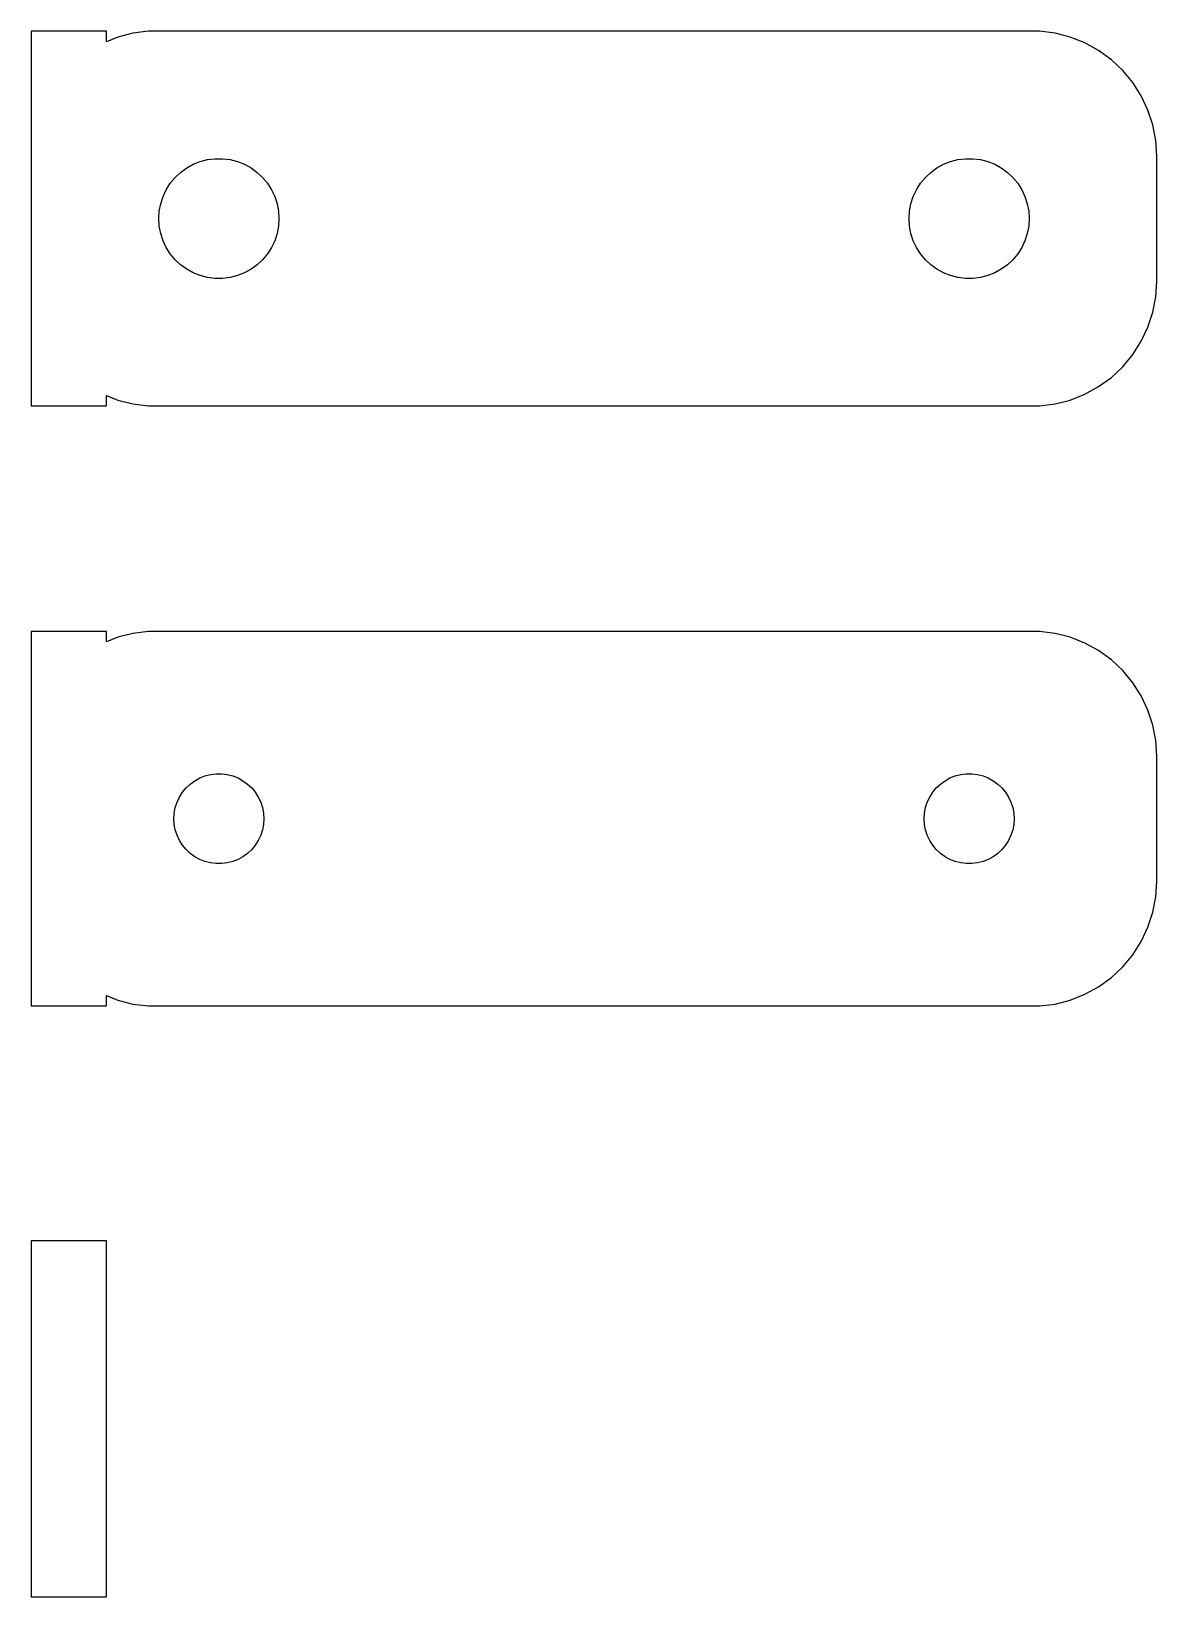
# Model space of a CAD drawing. Header units: metres. Extents: x -22.5 to 22.5, y -7.1 to 55.5.
import ezdxf

# ---------------------------------------------------------------- set-up
doc = ezdxf.new("R2010")
doc.units = ezdxf.units.M

msp = doc.modelspace()

# ---------------------------------------------------------------- linework, layer by layer
for p, q in [((-19.5, 55.4901), (-22.5, 55.4901)), ((-22.5, 55.4901), (-22.5, 40.5099)), ((-19.5, 55.0752), (-19.5, 55.4901)), ((-19.0451, 55.2553), (-19.5, 55.0752)), ((-18.4369, 55.4114), (-19.0451, 55.2553)), ((-17.8139, 55.4901), (-18.4369, 55.4114)), ((17.8139, 55.4901), (-17.8139, 55.4901)), ((18.4369, 55.4114), (17.8139, 55.4901)), ((19.0451, 55.2553), (18.4369, 55.4114)), ((19.6289, 55.0241), (19.0451, 55.2553)), ((20.1791, 54.7216), (19.6289, 55.0241)), ((20.6871, 54.3526), (20.1791, 54.7216)), ((21.1448, 53.9227), (20.6871, 54.3526)), ((21.5451, 53.4389), (21.1448, 53.9227)), ((21.8815, 52.9088), (21.5451, 53.4389)), ((22.1489, 52.3406), (21.8815, 52.9088)), ((22.3429, 51.7434), (22.1489, 52.3406)), ((22.4606, 51.1267), (22.3429, 51.7434)), ((22.5, 50.5), (22.4606, 51.1267)), ((-16.286, 50.0264), (-16.0219, 50.1716)), ((-16.0219, 50.1716), (-15.7416, 50.2825)), ((-15.7416, 50.2825), (-15.4497, 50.3575)), ((-15.4497, 50.3575), (-15.1507, 50.3953)), ((-15.1507, 50.3953), (-14.8493, 50.3953)), ((-14.8493, 50.3953), (-14.5503, 50.3575)), ((-14.5503, 50.3575), (-14.2583, 50.2825)), ((-14.2583, 50.2825), (-13.9781, 50.1716)), ((-13.9781, 50.1716), (-13.714, 50.0264)), ((13.714, 50.0264), (13.9781, 50.1716)), ((13.9781, 50.1716), (14.2583, 50.2825)), ((14.2583, 50.2825), (14.5503, 50.3575)), ((14.5503, 50.3575), (14.8493, 50.3953)), ((14.8493, 50.3953), (15.1507, 50.3953)), ((15.1507, 50.3953), (15.4497, 50.3575)), ((15.4497, 50.3575), (15.7416, 50.2825)), ((15.7416, 50.2825), (16.0219, 50.1716)), ((16.0219, 50.1716), (16.286, 50.0264)), ((22.5, 45.5), (22.5, 50.5)), ((-16.9416, 49.4107), (-16.7495, 49.6429)), ((-16.7495, 49.6429), (-16.5298, 49.8492)), ((-16.5298, 49.8492), (-16.286, 50.0264)), ((-13.714, 50.0264), (-13.4702, 49.8492)), ((-13.4702, 49.8492), (-13.2505, 49.6429)), ((-13.2505, 49.6429), (-13.0583, 49.4107)), ((13.0583, 49.4107), (13.2505, 49.6429)), ((13.2505, 49.6429), (13.4702, 49.8492)), ((13.4702, 49.8492), (13.714, 50.0264)), ((16.286, 50.0264), (16.5298, 49.8492)), ((16.5298, 49.8492), (16.7495, 49.6429)), ((16.7495, 49.6429), (16.9416, 49.4107)), ((-17.3246, 48.5968), (-17.2315, 48.8835)), ((-17.2315, 48.8835), (-17.1031, 49.1562)), ((-17.1031, 49.1562), (-16.9416, 49.4107)), ((-13.0583, 49.4107), (-12.8969, 49.1562)), ((-12.8969, 49.1562), (-12.7685, 48.8835)), ((-12.7685, 48.8835), (-12.6754, 48.5968)), ((12.6754, 48.5968), (12.7685, 48.8835)), ((12.7685, 48.8835), (12.8969, 49.1562)), ((12.8969, 49.1562), (13.0583, 49.4107)), ((16.9416, 49.4107), (17.1031, 49.1562)), ((17.1031, 49.1562), (17.2315, 48.8835)), ((17.2315, 48.8835), (17.3246, 48.5968)), ((-17.4, 48), (-17.3811, 48.3008)), ((-17.3811, 48.3008), (-17.3246, 48.5968)), ((-12.6754, 48.5968), (-12.6189, 48.3008)), ((-12.6189, 48.3008), (-12.6, 48)), ((12.6, 48), (12.6189, 48.3008)), ((12.6189, 48.3008), (12.6754, 48.5968)), ((17.3246, 48.5968), (17.3811, 48.3008)), ((17.3811, 48.3008), (17.4, 48)), ((-17.3811, 47.6992), (-17.4, 48)), ((-17.3246, 47.4032), (-17.3811, 47.6992)), ((-12.6189, 47.6992), (-12.6754, 47.4032)), ((-12.6, 48), (-12.6189, 47.6992)), ((12.6189, 47.6992), (12.6, 48)), ((12.6754, 47.4032), (12.6189, 47.6992)), ((17.3811, 47.6992), (17.3246, 47.4032)), ((17.4, 48), (17.3811, 47.6992)), ((-17.2315, 47.1165), (-17.3246, 47.4032)), ((-17.1031, 46.8438), (-17.2315, 47.1165)), ((-12.7685, 47.1165), (-12.8969, 46.8438)), ((-12.6754, 47.4032), (-12.7685, 47.1165)), ((12.7685, 47.1165), (12.6754, 47.4032)), ((12.8969, 46.8438), (12.7685, 47.1165)), ((17.2315, 47.1165), (17.1031, 46.8438)), ((17.3246, 47.4032), (17.2315, 47.1165)), ((-16.9416, 46.5893), (-17.1031, 46.8438)), ((-16.7495, 46.3571), (-16.9416, 46.5893)), ((-16.5298, 46.1508), (-16.7495, 46.3571)), ((-13.2505, 46.3571), (-13.4702, 46.1508)), ((-13.0583, 46.5893), (-13.2505, 46.3571)), ((-12.8969, 46.8438), (-13.0583, 46.5893)), ((13.0583, 46.5893), (12.8969, 46.8438)), ((13.2505, 46.3571), (13.0583, 46.5893)), ((13.4702, 46.1508), (13.2505, 46.3571)), ((16.7495, 46.3571), (16.5298, 46.1508)), ((16.9416, 46.5893), (16.7495, 46.3571)), ((17.1031, 46.8438), (16.9416, 46.5893)), ((-16.286, 45.9736), (-16.5298, 46.1508)), ((-16.0219, 45.8284), (-16.286, 45.9736)), ((-15.7416, 45.7175), (-16.0219, 45.8284)), ((-15.4497, 45.6425), (-15.7416, 45.7175)), ((-14.2583, 45.7175), (-14.5503, 45.6425)), ((-13.9781, 45.8284), (-14.2583, 45.7175)), ((-13.714, 45.9736), (-13.9781, 45.8284)), ((-13.4702, 46.1508), (-13.714, 45.9736)), ((13.714, 45.9736), (13.4702, 46.1508)), ((13.9781, 45.8284), (13.714, 45.9736)), ((14.2583, 45.7175), (13.9781, 45.8284)), ((14.5503, 45.6425), (14.2583, 45.7175)), ((15.7416, 45.7175), (15.4497, 45.6425)), ((16.0219, 45.8284), (15.7416, 45.7175)), ((16.286, 45.9736), (16.0219, 45.8284)), ((16.5298, 46.1508), (16.286, 45.9736)), ((-15.1507, 45.6047), (-15.4497, 45.6425)), ((-14.8493, 45.6047), (-15.1507, 45.6047)), ((-14.5503, 45.6425), (-14.8493, 45.6047)), ((14.8493, 45.6047), (14.5503, 45.6425)), ((15.1507, 45.6047), (14.8493, 45.6047)), ((15.4497, 45.6425), (15.1507, 45.6047)), ((22.4606, 44.8733), (22.5, 45.5)), ((22.3429, 44.2566), (22.4606, 44.8733)), ((22.1489, 43.6594), (22.3429, 44.2566)), ((21.8815, 43.0912), (22.1489, 43.6594)), ((21.5451, 42.5611), (21.8815, 43.0912)), ((20.6871, 41.6474), (21.1448, 42.0773)), ((21.1448, 42.0773), (21.5451, 42.5611)), ((20.1791, 41.2784), (20.6871, 41.6474)), ((-19.5, 40.9248), (-19.0451, 40.7447)), ((-19.5, 40.5099), (-19.5, 40.9248)), ((-19.0451, 40.7447), (-18.4369, 40.5886)), ((18.4369, 40.5886), (19.0451, 40.7447)), ((19.0451, 40.7447), (19.6289, 40.9759)), ((19.6289, 40.9759), (20.1791, 41.2784)), ((-22.5, 40.5099), (-19.5, 40.5099)), ((-18.4369, 40.5886), (-17.8139, 40.5099)), ((-17.8139, 40.5099), (17.8139, 40.5099)), ((17.8139, 40.5099), (18.4369, 40.5886)), ((-19.5, 31.4901), (-22.5, 31.4901)), ((-22.5, 31.4901), (-22.5, 16.5099)), ((-19.5, 31.0752), (-19.5, 31.4901)), ((-18.4369, 31.4114), (-19.0451, 31.2553)), ((-17.8139, 31.4901), (-18.4369, 31.4114)), ((17.8139, 31.4901), (-17.8139, 31.4901)), ((18.4369, 31.4114), (17.8139, 31.4901)), ((19.0451, 31.2553), (18.4369, 31.4114)), ((-19.0451, 31.2553), (-19.5, 31.0752)), ((19.6289, 31.0241), (19.0451, 31.2553)), ((20.1791, 30.7216), (19.6289, 31.0241)), ((20.6871, 30.3526), (20.1791, 30.7216)), ((21.1448, 29.9227), (20.6871, 30.3526)), ((21.5451, 29.4389), (21.1448, 29.9227)), ((21.8815, 28.9088), (21.5451, 29.4389)), ((22.1489, 28.3406), (21.8815, 28.9088)), ((22.3429, 27.7434), (22.1489, 28.3406)), ((22.4606, 27.1267), (22.3429, 27.7434)), ((22.5, 26.5), (22.4606, 27.1267)), ((22.5, 21.5), (22.5, 26.5)), ((-15.7664, 25.6287), (-15.5562, 25.7119)), ((-15.5562, 25.7119), (-15.3373, 25.7681)), ((-15.3373, 25.7681), (-15.113, 25.7964)), ((-15.113, 25.7964), (-14.887, 25.7964)), ((-14.887, 25.7964), (-14.6627, 25.7681)), ((-14.6627, 25.7681), (-14.4438, 25.7119)), ((-14.4438, 25.7119), (-14.2336, 25.6287)), ((14.2336, 25.6287), (14.4438, 25.7119)), ((14.4438, 25.7119), (14.6627, 25.7681)), ((14.6627, 25.7681), (14.887, 25.7964)), ((14.887, 25.7964), (15.113, 25.7964)), ((15.113, 25.7964), (15.3373, 25.7681)), ((15.3373, 25.7681), (15.5562, 25.7119)), ((15.5562, 25.7119), (15.7664, 25.6287)), ((-16.5773, 24.8671), (-16.4562, 25.058)), ((-16.4562, 25.058), (-16.3121, 25.2322)), ((-16.3121, 25.2322), (-16.1474, 25.3869)), ((-16.1474, 25.3869), (-15.9645, 25.5198)), ((-15.9645, 25.5198), (-15.7664, 25.6287)), ((-14.2336, 25.6287), (-14.0355, 25.5198)), ((-14.0355, 25.5198), (-13.8526, 25.3869)), ((-13.8526, 25.3869), (-13.6879, 25.2322)), ((-13.6879, 25.2322), (-13.5438, 25.058)), ((-13.5438, 25.058), (-13.4226, 24.8671)), ((13.4226, 24.8671), (13.5438, 25.058)), ((13.5438, 25.058), (13.6879, 25.2322)), ((13.6879, 25.2322), (13.8526, 25.3869)), ((13.8526, 25.3869), (14.0355, 25.5198)), ((14.0355, 25.5198), (14.2336, 25.6287)), ((15.7664, 25.6287), (15.9645, 25.5198)), ((15.9645, 25.5198), (16.1474, 25.3869)), ((16.1474, 25.3869), (16.3121, 25.2322)), ((16.3121, 25.2322), (16.4562, 25.058)), ((16.4562, 25.058), (16.5773, 24.8671)), ((-16.7858, 24.2256), (-16.7434, 24.4476)), ((-16.7434, 24.4476), (-16.6736, 24.6626)), ((-16.6736, 24.6626), (-16.5773, 24.8671)), ((-13.4226, 24.8671), (-13.3264, 24.6626)), ((-13.3264, 24.6626), (-13.2565, 24.4476)), ((-13.2565, 24.4476), (-13.2142, 24.2256)), ((13.2142, 24.2256), (13.2565, 24.4476)), ((13.2565, 24.4476), (13.3264, 24.6626)), ((13.3264, 24.6626), (13.4226, 24.8671)), ((16.5773, 24.8671), (16.6736, 24.6626)), ((16.6736, 24.6626), (16.7434, 24.4476)), ((16.7434, 24.4476), (16.7858, 24.2256)), ((-16.8, 24), (-16.7858, 24.2256)), ((-16.7858, 23.7744), (-16.8, 24)), ((-13.2142, 24.2256), (-13.2, 24)), ((-13.2, 24), (-13.2142, 23.7744)), ((13.2, 24), (13.2142, 24.2256)), ((13.2142, 23.7744), (13.2, 24)), ((16.7858, 24.2256), (16.8, 24)), ((16.8, 24), (16.7858, 23.7744)), ((-16.7434, 23.5524), (-16.7858, 23.7744)), ((-16.6736, 23.3374), (-16.7434, 23.5524)), ((-16.5773, 23.1329), (-16.6736, 23.3374)), ((-13.3264, 23.3374), (-13.4226, 23.1329)), ((-13.2565, 23.5524), (-13.3264, 23.3374)), ((-13.2142, 23.7744), (-13.2565, 23.5524)), ((13.2565, 23.5524), (13.2142, 23.7744)), ((13.3264, 23.3374), (13.2565, 23.5524)), ((13.4226, 23.1329), (13.3264, 23.3374)), ((16.6736, 23.3374), (16.5773, 23.1329)), ((16.7434, 23.5524), (16.6736, 23.3374)), ((16.7858, 23.7744), (16.7434, 23.5524)), ((-16.4562, 22.942), (-16.5773, 23.1329)), ((-16.3121, 22.7678), (-16.4562, 22.942)), ((-16.1474, 22.6131), (-16.3121, 22.7678)), ((-15.9645, 22.4802), (-16.1474, 22.6131)), ((-13.8526, 22.6131), (-14.0355, 22.4802)), ((-13.6879, 22.7678), (-13.8526, 22.6131)), ((-13.5438, 22.942), (-13.6879, 22.7678)), ((-13.4226, 23.1329), (-13.5438, 22.942)), ((13.5438, 22.942), (13.4226, 23.1329)), ((13.6879, 22.7678), (13.5438, 22.942)), ((13.8526, 22.6131), (13.6879, 22.7678)), ((14.0355, 22.4802), (13.8526, 22.6131)), ((16.1474, 22.6131), (15.9645, 22.4802)), ((16.3121, 22.7678), (16.1474, 22.6131)), ((16.4562, 22.942), (16.3121, 22.7678)), ((16.5773, 23.1329), (16.4562, 22.942)), ((-15.7664, 22.3713), (-15.9645, 22.4802)), ((-15.5562, 22.2881), (-15.7664, 22.3713)), ((-15.3373, 22.2319), (-15.5562, 22.2881)), ((-15.113, 22.2036), (-15.3373, 22.2319)), ((-14.887, 22.2036), (-15.113, 22.2036)), ((-14.6627, 22.2319), (-14.887, 22.2036)), ((-14.4438, 22.2881), (-14.6627, 22.2319)), ((-14.2336, 22.3713), (-14.4438, 22.2881)), ((-14.0355, 22.4802), (-14.2336, 22.3713)), ((14.2336, 22.3713), (14.0355, 22.4802)), ((14.4438, 22.2881), (14.2336, 22.3713)), ((14.6627, 22.2319), (14.4438, 22.2881)), ((14.887, 22.2036), (14.6627, 22.2319)), ((15.113, 22.2036), (14.887, 22.2036)), ((15.3373, 22.2319), (15.113, 22.2036)), ((15.5562, 22.2881), (15.3373, 22.2319)), ((15.7664, 22.3713), (15.5562, 22.2881)), ((15.9645, 22.4802), (15.7664, 22.3713)), ((22.4606, 20.8733), (22.5, 21.5)), ((22.3429, 20.2566), (22.4606, 20.8733)), ((22.1489, 19.6594), (22.3429, 20.2566)), ((21.8815, 19.0912), (22.1489, 19.6594)), ((21.5451, 18.5611), (21.8815, 19.0912)), ((21.1448, 18.0773), (21.5451, 18.5611)), ((20.1791, 17.2784), (20.6871, 17.6474)), ((20.6871, 17.6474), (21.1448, 18.0773)), ((-19.5, 16.9248), (-19.0451, 16.7447)), ((-19.5, 16.5099), (-19.5, 16.9248)), ((19.0451, 16.7447), (19.6289, 16.9759)), ((19.6289, 16.9759), (20.1791, 17.2784)), ((-22.5, 16.5099), (-19.5, 16.5099)), ((-19.0451, 16.7447), (-18.4369, 16.5886)), ((-18.4369, 16.5886), (-17.8139, 16.5099)), ((-17.8139, 16.5099), (17.8139, 16.5099)), ((17.8139, 16.5099), (18.4369, 16.5886)), ((18.4369, 16.5886), (19.0451, 16.7447)), ((-19.5, 7.1148), (-22.5, 7.1148)), ((-22.5, 7.1148), (-22.5, -7.1148)), ((-19.5, -7.1148), (-19.5, 7.1148)), ((-22.5, -7.1148), (-19.5, -7.1148))]:
    msp.add_line(p, q)

doc.saveas('drawing.dxf')
